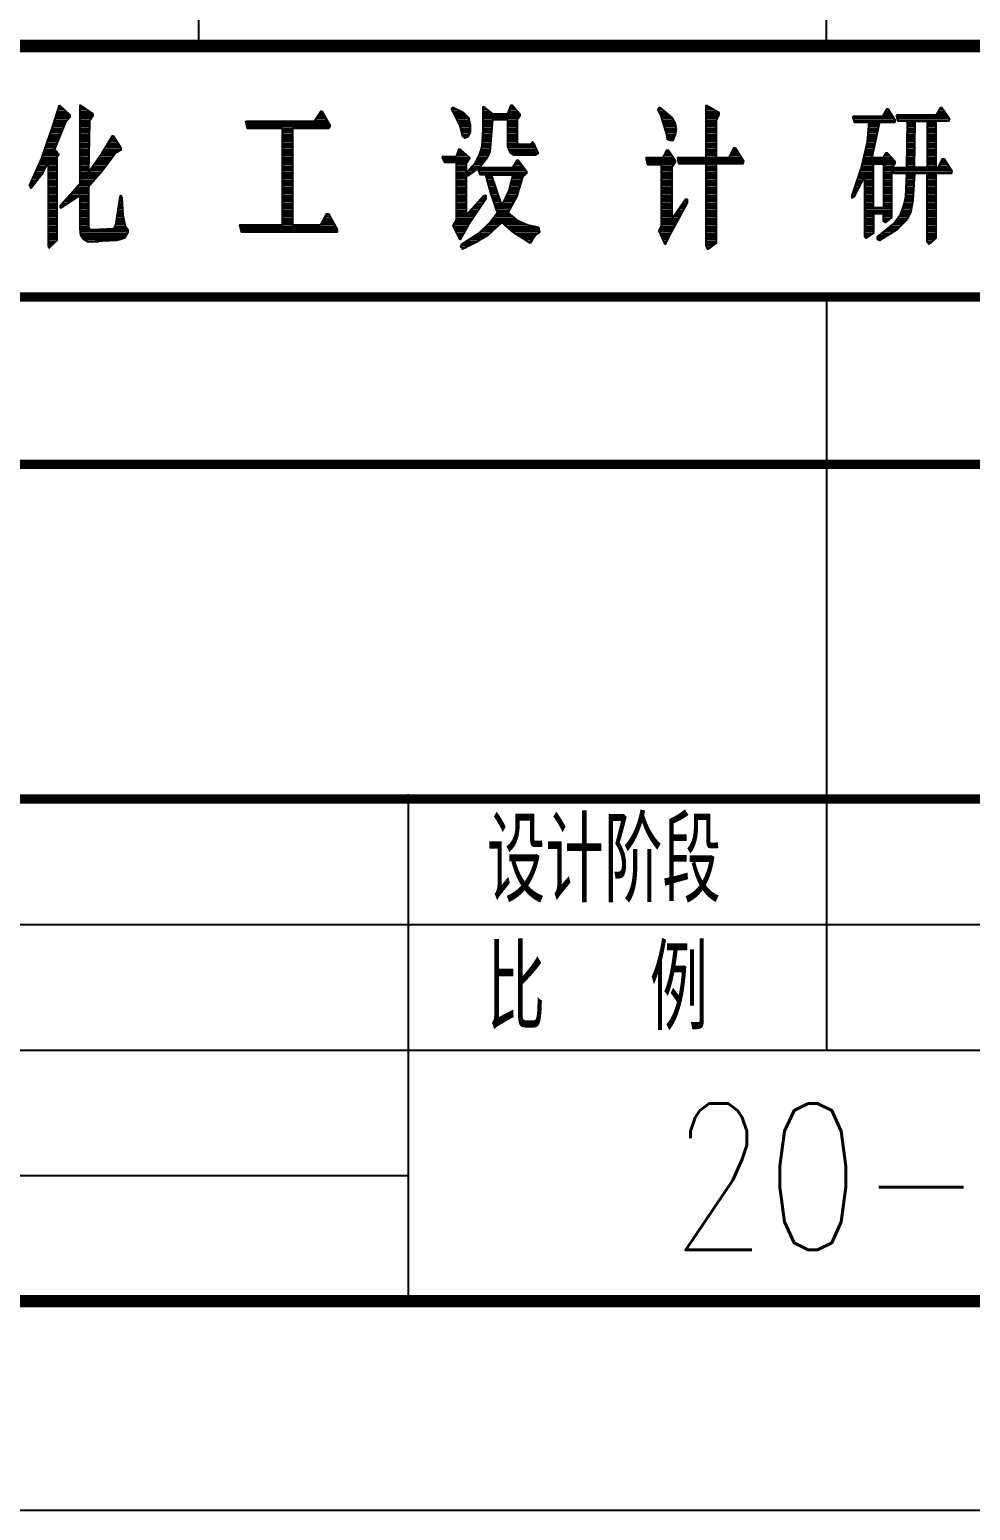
# Model space of a CAD drawing. Extents: x 2423 to 4272, y 1058 to 1658.
# Drawn here: x 3175.9 to 3220.9, y 1057.6 to 1128.3 of the extents above; entities that cross this region are included whole.
import ezdxf

# ---------------------------------------------------------------- set-up
doc = ezdxf.new("R2010")
doc.units = 0
doc.header["$LTSCALE"] = 9
doc.header["$MEASUREMENT"] = 0
doc.layers.get('0').update_dxf_attribs({"linetype": 'CONTINUOUS'})
doc.layers.add('1', color=2, linetype='CONTINUOUS')
doc.layers.add('2', color=1, linetype='CONTINUOUS')
doc.styles.add('HZ', font='txt', dxfattribs={"width": 0.75, "bigfont": 'hztxt'})

# ---------------------------------------------------------------- blocks, each defined once
blk = doc.blocks.new('*X2')
at = {"color": 0}
for p, q in [((40021.3, -990), (40063.6, -990)), ((40024.4, -980), (40053.1, -980)), ((40027.5, -970), (40042.6, -970)), ((40030.6, -960), (40032.1, -960)), ((40129, -960), (40130.6, -960)), ((40129, -970), (40145.6, -970)), ((40129, -980), (40160.6, -980)), ((40129, -990), (40175.6, -990)), ((41279.1, -990), (41285.7, -990)), ((41907.2, -980), (41933.2, -980)), ((41912.8, -990), (41954.2, -990)), ((42056.3, -970), (42063.1, -970)), ((42056.3, -980), (42075.9, -980)), ((42056.3, -990), (42088.7, -990)), ((42178.6, -990), (42223.1, -990)), ((42182.6, -980), (42214.1, -980)), ((42186.6, -970), (42205.1, -970)), ((42190.6, -960), (42196.1, -960)), ((42894.1, -980), (42913.1, -980)), ((42897.5, -990), (42925.4, -990)), ((43122, -960), (43124, -960)), ((43122, -970), (43141.5, -970)), ((43122, -980), (43159, -980)), ((43122, -990), (43176.5, -990)), ((43979.8, -990), (44000.3, -990)), ((43985.6, -980), (43994, -980)), ((44233.6, -990), (44262.7, -990)), ((44239.4, -980), (44255.7, -980)), ((39999.5, -1060), (40051.5, -1060)), ((40002.6, -1050), (40055.6, -1050)), ((40005.7, -1040), (40060, -1040)), ((40008.8, -1030), (40068.8, -1030)), ((40011.9, -1020), (40077.5, -1020)), ((40015, -1010), (40080, -1010)), ((40018.2, -1000), (40074.1, -1000)), ((40129, -1000), (40190.2, -1000)), ((40129, -1010), (40190.2, -1010)), ((40129, -1020), (40184.2, -1020)), ((40129, -1030), (40177.2, -1030)), ((40129, -1040), (40173.8, -1040)), ((40129, -1050), (40173.6, -1050)), ((40129, -1060), (40173.4, -1060)), ((40922.4, -1040), (41314.8, -1040)), ((40924.7, -1050), (41320.7, -1050)), ((40927, -1060), (41324, -1060)), ((41251.1, -1030), (41309, -1030)), ((41258.1, -1020), (41303.2, -1020)), ((41265.1, -1010), (41297.3, -1010)), ((41272.1, -1000), (41291.5, -1000)), ((41918.4, -1000), (41968.8, -1000)), ((41923.6, -1010), (41979.3, -1010)), ((41928.3, -1020), (41987.5, -1020)), ((41932.9, -1030), (41989.9, -1030)), ((41937.6, -1040), (41992.2, -1040)), ((41942.3, -1050), (41994.5, -1050)), ((41946.6, -1060), (41995, -1060)), ((42056.3, -1000), (42231.9, -1000)), ((42056.3, -1010), (42231.9, -1010)), ((42056.3, -1020), (42225.8, -1020)), ((42056.3, -1030), (42101.1, -1030)), ((42056.3, -1040), (42100.3, -1040)), ((42056.3, -1050), (42099.5, -1050)), ((42056.3, -1060), (42098.7, -1060)), ((42174.7, -1030), (42219.6, -1030)), ((42174.7, -1040), (42219.6, -1040)), ((42174.7, -1050), (42219.6, -1050)), ((42174.7, -1060), (42219.6, -1060)), ((42902.7, -1000), (42937.6, -1000)), ((42907, -1010), (42949.9, -1010)), ((42910, -1020), (42960.3, -1020)), ((42913.1, -1030), (42965.9, -1030)), ((42916.2, -1040), (42971.5, -1040)), ((42919.2, -1050), (42975.5, -1050)), ((42922.3, -1060), (42976.9, -1060)), ((43122, -1000), (43183.3, -1000)), ((43122, -1010), (43180.9, -1010)), ((43122, -1020), (43175.7, -1020)), ((43122, -1030), (43171, -1030)), ((43122, -1040), (43171, -1040)), ((43122, -1050), (43171, -1050)), ((43122, -1060), (43171, -1060)), ((43826.8, -1020), (44018.9, -1020)), ((43829.6, -1030), (44024.5, -1030)), ((43832.4, -1040), (44024.5, -1040)), ((43900.3, -1060), (43946.7, -1060)), ((43901.1, -1050), (43948.9, -1050)), ((43968.1, -1010), (44012.7, -1010)), ((43973.9, -1000), (44006.5, -1000)), ((44033.9, -1010), (44276.7, -1010)), ((44036.7, -1020), (44283.7, -1020)), ((44039.5, -1030), (44283.4, -1030)), ((44085.2, -1060), (44122, -1060)), ((44085.4, -1050), (44122.2, -1050)), ((44085.6, -1040), (44122.4, -1040)), ((44179.6, -1040), (44220.5, -1040)), ((44179.6, -1050), (44220.5, -1050)), ((44179.6, -1060), (44220.5, -1060)), ((44227.8, -1000), (44269.7, -1000)), ((39975.1, -1130), (40022.5, -1130)), ((39978.6, -1120), (40026.7, -1120)), ((39982.1, -1110), (40030.8, -1110)), ((39985.6, -1100), (40034.9, -1100)), ((39989.1, -1090), (40039.1, -1090)), ((39992.6, -1080), (40043.2, -1080)), ((39996.1, -1070), (40047.4, -1070)), ((40129, -1070), (40173.3, -1070)), ((40129, -1080), (40173.1, -1080)), ((40129, -1090), (40172.9, -1090)), ((40129, -1100), (40172.8, -1100)), ((40129, -1110), (40172.6, -1110)), ((40129, -1120), (40172.4, -1120)), ((40129, -1130), (40172.3, -1130)), ((40268.9, -1130), (40304.1, -1130)), ((40274.9, -1120), (40297.8, -1120)), ((40280.9, -1110), (40291.5, -1110)), ((41096.7, -1070), (41145.7, -1070)), ((41096.7, -1080), (41145.7, -1080)), ((41096.7, -1090), (41145.7, -1090)), ((41096.7, -1100), (41145.7, -1100)), ((41096.7, -1110), (41145.7, -1110)), ((41096.7, -1120), (41145.7, -1120)), ((41096.7, -1130), (41145.7, -1130)), ((41949.2, -1070), (41995, -1070)), ((41951.8, -1080), (41995, -1080)), ((41954.4, -1090), (41993.6, -1090)), ((41957.1, -1100), (41988.3, -1100)), ((41963.8, -1110), (41983.1, -1110)), ((42053.6, -1130), (42093, -1130)), ((42054.1, -1120), (42093.8, -1120)), ((42054.6, -1110), (42094.7, -1110)), ((42055.1, -1100), (42095.5, -1100)), ((42055.6, -1090), (42096.3, -1090)), ((42056.1, -1080), (42097.1, -1080)), ((42056.3, -1070), (42097.9, -1070)), ((42174.7, -1070), (42219.6, -1070)), ((42174.7, -1080), (42219.6, -1080)), ((42174.7, -1090), (42219.6, -1090)), ((42174.7, -1100), (42219.6, -1100)), ((42174.7, -1110), (42219.6, -1110)), ((42174.7, -1120), (42219.6, -1120)), ((42174.7, -1130), (42219.6, -1130)), ((42925.4, -1070), (42978.3, -1070)), ((42928.4, -1080), (42978.3, -1080)), ((42931.5, -1090), (42976.6, -1090)), ((42934.4, -1100), (42974.6, -1100)), ((42936.2, -1110), (42970.4, -1110)), ((42937.9, -1120), (42966.2, -1120)), ((43122, -1070), (43171, -1070)), ((43122, -1080), (43171, -1080)), ((43122, -1090), (43171, -1090)), ((43122, -1100), (43171, -1100)), ((43122, -1110), (43171, -1110)), ((43122, -1120), (43171, -1120)), ((43122, -1130), (43171, -1130)), ((43894.1, -1130), (43931.5, -1130)), ((43895, -1120), (43933.7, -1120)), ((43895.9, -1110), (43935.9, -1110)), ((43896.8, -1100), (43938, -1100)), ((43897.6, -1090), (43940.2, -1090)), ((43898.5, -1080), (43942.4, -1080)), ((43899.4, -1070), (43944.6, -1070)), ((44083.9, -1130), (44120.7, -1130)), ((44084.1, -1120), (44120.9, -1120)), ((44084.3, -1110), (44121.1, -1110)), ((44084.5, -1100), (44121.3, -1100)), ((44084.7, -1090), (44121.4, -1090)), ((44084.9, -1080), (44121.6, -1080)), ((44085.1, -1070), (44121.8, -1070)), ((44179.6, -1070), (44220.5, -1070)), ((44179.6, -1080), (44220.5, -1080)), ((44179.6, -1090), (44220.5, -1090)), ((44179.6, -1100), (44220.5, -1100)), ((44179.6, -1110), (44220.5, -1110)), ((44179.6, -1120), (44220.5, -1120)), ((44179.6, -1130), (44220.5, -1130)), ((39950.6, -1200), (40025.5, -1200)), ((39954.1, -1190), (40024.9, -1190)), ((39957.6, -1180), (40016.2, -1180)), ((39961.1, -1170), (40007.4, -1170)), ((39964.6, -1160), (40010.1, -1160)), ((39968.1, -1150), (40014.3, -1150)), ((39971.6, -1140), (40018.4, -1140)), ((40129, -1140), (40172.1, -1140)), ((40129, -1150), (40171.9, -1150)), ((40129, -1160), (40171.8, -1160)), ((40129, -1170), (40171.6, -1170)), ((40129, -1180), (40171.4, -1180)), ((40129, -1190), (40171.3, -1190)), ((40129, -1200), (40171.1, -1200)), ((40225.6, -1200), (40290.3, -1200)), ((40232.6, -1190), (40297.7, -1190)), ((40238.9, -1180), (40313.8, -1180)), ((40244.9, -1170), (40325, -1170)), ((40250.9, -1160), (40323, -1160)), ((40256.9, -1150), (40316.7, -1150)), ((40262.9, -1140), (40310.4, -1140)), ((41096.7, -1140), (41145.7, -1140)), ((41096.7, -1150), (41145.7, -1150)), ((41096.7, -1160), (41145.7, -1160)), ((41096.7, -1170), (41145.7, -1170)), ((41096.7, -1180), (41145.7, -1180)), ((41096.7, -1190), (41145.7, -1190)), ((41096.7, -1200), (41145.7, -1200)), ((41931.1, -1200), (41980.3, -1200)), ((41934.6, -1190), (41969.3, -1190)), ((41938.1, -1180), (41958.3, -1180)), ((41941.6, -1170), (41947.3, -1170)), ((42036.1, -1200), (42079.9, -1200)), ((42040.7, -1190), (42084.5, -1190)), ((42044.2, -1180), (42089, -1180)), ((42047.7, -1170), (42089.8, -1170)), ((42051.2, -1160), (42090.6, -1160)), ((42052.6, -1150), (42091.4, -1150)), ((42053.1, -1140), (42092.2, -1140)), ((42174.7, -1140), (42220, -1140)), ((42174.7, -1150), (42301.7, -1150)), ((42175.9, -1160), (42306.1, -1160)), ((42180.1, -1170), (42310.5, -1170)), ((42184.3, -1180), (42314.8, -1180)), ((42192, -1190), (42317.6, -1190)), ((42288.8, -1140), (42297.3, -1140)), ((42922.4, -1200), (42960.1, -1200)), ((42927.1, -1190), (42953.1, -1190)), ((42931.7, -1180), (42946.1, -1180)), ((43122, -1140), (43171, -1140)), ((43122, -1150), (43171, -1150)), ((43122, -1160), (43171, -1160)), ((43122, -1170), (43171, -1170)), ((43122, -1180), (43171, -1180)), ((43122, -1190), (43171, -1190)), ((43122, -1200), (43171, -1200)), ((43237.4, -1200), (43284.4, -1200)), ((43242.6, -1190), (43278, -1190)), ((43247.9, -1180), (43271.7, -1180)), ((43253.1, -1170), (43265.3, -1170)), ((43878.4, -1200), (43916.3, -1200)), ((43880.7, -1190), (43918.5, -1190)), ((43883, -1180), (43920.7, -1180)), ((43885.4, -1170), (43922.8, -1170)), ((43887.7, -1160), (43925, -1160)), ((43890, -1150), (43927.2, -1150)), ((43892.4, -1140), (43929.3, -1140)), ((43976.5, -1200), (44000, -1200)), ((43981.7, -1190), (43991, -1190)), ((44082.7, -1200), (44119.4, -1200)), ((44082.8, -1190), (44119.6, -1190)), ((44083, -1180), (44119.8, -1180)), ((44083.2, -1170), (44120, -1170)), ((44083.4, -1160), (44120.1, -1160)), ((44083.6, -1150), (44120.3, -1150)), ((44083.8, -1140), (44120.5, -1140)), ((44179.6, -1140), (44220.5, -1140)), ((44179.6, -1150), (44220.5, -1150)), ((44179.6, -1160), (44220.5, -1160)), ((44179.6, -1170), (44220.5, -1170)), ((44179.6, -1180), (44220.5, -1180)), ((44179.6, -1190), (44220.5, -1190)), ((44179.6, -1200), (44220.5, -1200)), ((39920.9, -1270), (39956.1, -1270)), ((39925.4, -1260), (39961.2, -1260)), ((39929.9, -1250), (39966.3, -1250)), ((39934.3, -1240), (39971.4, -1240)), ((39938.8, -1230), (39976.5, -1230)), ((39943.2, -1220), (40018.7, -1220)), ((39947.1, -1210), (40018.7, -1210)), ((39977.9, -1230), (40018.7, -1230)), ((39977.9, -1240), (40018.7, -1240)), ((39977.9, -1250), (40018.7, -1250)), ((39977.9, -1260), (40018.7, -1260)), ((39977.9, -1270), (40018.7, -1270)), ((40129, -1210), (40170.9, -1210)), ((40129, -1220), (40170.8, -1220)), ((40129, -1230), (40170.6, -1230)), ((40129, -1240), (40170.4, -1240)), ((40129, -1250), (40170.3, -1250)), ((40129, -1260), (40170.1, -1260)), ((40129, -1270), (40169.9, -1270)), ((40176.6, -1270), (40238, -1270)), ((40183.6, -1260), (40245.5, -1260)), ((40190.6, -1250), (40252.9, -1250)), ((40197.6, -1240), (40260.4, -1240)), ((40204.6, -1230), (40267.9, -1230)), ((40211.6, -1220), (40275.3, -1220)), ((40218.6, -1210), (40282.8, -1210)), ((41096.7, -1210), (41145.7, -1210)), ((41096.7, -1220), (41145.7, -1220)), ((41096.7, -1230), (41145.7, -1230)), ((41096.7, -1240), (41145.7, -1240)), ((41096.7, -1250), (41145.7, -1250)), ((41096.7, -1260), (41145.7, -1260)), ((41096.7, -1270), (41145.7, -1270)), ((41862.9, -1210), (41991, -1210)), ((41867.1, -1220), (41987.8, -1220)), ((41871.3, -1230), (41980.8, -1230)), ((41929.7, -1240), (41974.6, -1240)), ((41929.7, -1250), (41974.6, -1250)), ((41929.7, -1260), (41974.6, -1260)), ((41929.7, -1270), (41974.6, -1270)), ((41987.2, -1270), (42020.9, -1270)), ((41996, -1260), (42253.7, -1260)), ((42004.7, -1250), (42045.1, -1250)), ((42013.5, -1240), (42053.1, -1240)), ((42021.1, -1230), (42061.1, -1230)), ((42026.1, -1220), (42069.1, -1220)), ((42031.1, -1210), (42075.2, -1210)), ((42035.1, -1270), (42261.5, -1270)), ((42202.9, -1250), (42246, -1250)), ((42208.8, -1240), (42238.2, -1240)), ((42214.6, -1230), (42230.4, -1230)), ((42836.3, -1210), (42967.1, -1210)), ((42838.6, -1220), (42974.1, -1220)), ((42840.9, -1230), (42975, -1230)), ((42843.3, -1240), (42970.2, -1240)), ((42909.7, -1250), (42963.2, -1250)), ((42909.7, -1260), (42958.7, -1260)), ((42909.7, -1270), (42958.7, -1270)), ((42987.3, -1210), (43290.8, -1210)), ((42988.7, -1220), (43297.1, -1220)), ((42990.1, -1230), (43300.7, -1230)), ((43122, -1240), (43171, -1240)), ((43122, -1250), (43171, -1250)), ((43122, -1260), (43171, -1260)), ((43122, -1270), (43171, -1270)), ((43860.6, -1270), (43922.4, -1270)), ((43864, -1260), (43922.4, -1260)), ((43866.7, -1250), (43922.4, -1250)), ((43869, -1240), (43922.4, -1240)), ((43871.4, -1230), (44024.5, -1230)), ((43873.7, -1220), (44018, -1220)), ((43876, -1210), (44009, -1210)), ((43971.4, -1240), (44023.7, -1240)), ((43971.4, -1250), (44016.7, -1250)), ((43971.4, -1260), (44009.7, -1260)), ((43971.4, -1270), (44008.1, -1270)), ((44016.8, -1260), (44289.3, -1260)), ((44018.2, -1270), (44295.6, -1270)), ((44081.7, -1250), (44118.5, -1250)), ((44081.9, -1240), (44118.7, -1240)), ((44082.1, -1230), (44118.9, -1230)), ((44082.3, -1220), (44119, -1220)), ((44082.5, -1210), (44119.2, -1210)), ((44179.6, -1210), (44220.5, -1210)), ((44179.6, -1220), (44220.5, -1220)), ((44179.6, -1230), (44220.5, -1230)), ((44179.6, -1240), (44220.5, -1240)), ((44179.6, -1250), (44220.5, -1250)), ((44235.9, -1250), (44283, -1250)), ((44240.9, -1240), (44276.7, -1240)), ((44245.9, -1230), (44270.4, -1230)), ((44250.9, -1220), (44264.1, -1220)), ((39889.8, -1340), (39908.1, -1340)), ((39894.2, -1330), (39915.7, -1330)), ((39898.7, -1320), (39923.3, -1320)), ((39903.1, -1310), (39931, -1310)), ((39907.6, -1300), (39938.6, -1300)), ((39912, -1290), (39945.9, -1290)), ((39916.5, -1280), (39951, -1280)), ((39977.9, -1280), (40018.7, -1280)), ((39977.9, -1290), (40018.7, -1290)), ((39977.9, -1300), (40018.7, -1300)), ((39977.9, -1310), (40018.7, -1310)), ((39977.9, -1320), (40018.7, -1320)), ((39977.9, -1330), (40018.7, -1330)), ((39977.9, -1340), (40018.7, -1340)), ((40122.3, -1340), (40178.2, -1340)), ((40129, -1280), (40229.8, -1280)), ((40129, -1290), (40221.2, -1290)), ((40129, -1300), (40212.6, -1300)), ((40129, -1310), (40204, -1310)), ((40129, -1320), (40195.4, -1320)), ((40129, -1330), (40186.8, -1330)), ((41096.7, -1280), (41145.7, -1280)), ((41096.7, -1290), (41145.7, -1290)), ((41096.7, -1300), (41145.7, -1300)), ((41096.7, -1310), (41145.7, -1310)), ((41096.7, -1320), (41145.7, -1320)), ((41096.7, -1330), (41145.7, -1330)), ((41096.7, -1340), (41145.7, -1340)), ((41929.7, -1280), (41974.6, -1280)), ((41929.7, -1290), (41974.6, -1290)), ((41929.7, -1300), (41974.6, -1300)), ((41929.7, -1310), (41974.6, -1310)), ((41929.7, -1320), (41974.6, -1320)), ((41929.7, -1330), (41974.6, -1330)), ((41929.7, -1340), (41974.6, -1340)), ((41978.7, -1280), (42006.9, -1280)), ((41978.7, -1290), (41992.9, -1290)), ((42039.3, -1280), (42264.5, -1280)), ((42043.5, -1290), (42259.3, -1290)), ((42071, -1300), (42100, -1300)), ((42073.8, -1310), (42103.4, -1310)), ((42076.6, -1320), (42106.7, -1320)), ((42079.4, -1330), (42110.1, -1330)), ((42082.2, -1340), (42113.5, -1340)), ((42186.1, -1340), (42232.8, -1340)), ((42188.8, -1330), (42235.9, -1330)), ((42191.5, -1320), (42238.9, -1320)), ((42194.2, -1310), (42242, -1310)), ((42196.9, -1300), (42247.7, -1300)), ((42909.7, -1280), (42958.7, -1280)), ((42909.7, -1290), (42958.7, -1290)), ((42909.7, -1300), (42958.7, -1300)), ((42909.7, -1310), (42958.7, -1310)), ((42909.7, -1320), (42958.7, -1320)), ((42909.7, -1330), (42958.7, -1330)), ((42909.7, -1340), (42958.7, -1340)), ((43122, -1280), (43171, -1280)), ((43122, -1290), (43171, -1290)), ((43122, -1300), (43171, -1300)), ((43122, -1310), (43171, -1310)), ((43122, -1320), (43171, -1320)), ((43122, -1330), (43171, -1330)), ((43122, -1340), (43171, -1340)), ((43837.2, -1340), (43858.6, -1340)), ((43840.6, -1330), (43864, -1330)), ((43843.9, -1320), (43869.3, -1320)), ((43847.3, -1310), (43874.7, -1310)), ((43850.6, -1300), (43880, -1300)), ((43853.9, -1290), (43922.4, -1290)), ((43857.3, -1280), (43922.4, -1280)), ((43881.5, -1300), (43922.4, -1300)), ((43881.5, -1310), (43922.4, -1310)), ((43881.5, -1320), (43922.4, -1320)), ((43881.5, -1330), (43922.4, -1330)), ((43881.5, -1340), (43922.4, -1340)), ((43971.4, -1280), (44008.1, -1280)), ((43971.4, -1290), (44008.1, -1290)), ((43971.4, -1300), (44008.1, -1300)), ((43971.4, -1310), (44008.1, -1310)), ((43971.4, -1320), (44008.1, -1320)), ((43971.4, -1330), (44008.1, -1330)), ((43971.4, -1340), (44008.1, -1340)), ((44019.6, -1280), (44295.9, -1280)), ((44079.6, -1340), (44114.9, -1340)), ((44080, -1330), (44115.5, -1330)), ((44080.4, -1320), (44116.2, -1320)), ((44080.7, -1310), (44116.8, -1310)), ((44081.1, -1300), (44117.5, -1300)), ((44081.5, -1290), (44118.1, -1290)), ((44179.6, -1290), (44220.5, -1290)), ((44179.6, -1300), (44220.5, -1300)), ((44179.6, -1310), (44220.5, -1310)), ((44179.6, -1320), (44220.5, -1320)), ((44179.6, -1330), (44220.5, -1330)), ((44179.6, -1340), (44220.5, -1340)), ((39892.3, -1350), (39900.4, -1350)), ((39977.9, -1350), (40018.7, -1350)), ((39977.9, -1360), (40018.7, -1360)), ((39977.9, -1370), (40018.7, -1370)), ((39977.9, -1380), (40018.7, -1380)), ((39977.9, -1390), (40018.7, -1390)), ((39977.9, -1400), (40018.7, -1400)), ((39977.9, -1410), (40018.7, -1410)), ((40060.4, -1410), (40099, -1410)), ((40069.8, -1400), (40114.4, -1400)), ((40079.1, -1390), (40169.8, -1390)), ((40088.1, -1380), (40169.8, -1380)), ((40096.6, -1370), (40169.8, -1370)), ((40105.2, -1360), (40169.8, -1360)), ((40113.7, -1350), (40169.8, -1350)), ((40129, -1400), (40169.8, -1400)), ((40129, -1410), (40169.8, -1410)), ((40318.8, -1410), (40329.4, -1410)), ((40320.3, -1400), (40328.3, -1400)), ((41096.7, -1350), (41145.7, -1350)), ((41096.7, -1360), (41145.7, -1360)), ((41096.7, -1370), (41145.7, -1370)), ((41096.7, -1380), (41145.7, -1380)), ((41096.7, -1390), (41145.7, -1390)), ((41096.7, -1400), (41145.7, -1400)), ((41096.7, -1410), (41145.7, -1410)), ((41929.7, -1350), (41974.6, -1350)), ((41929.7, -1360), (41974.6, -1360)), ((41929.7, -1370), (41974.6, -1370)), ((41929.7, -1380), (41974.6, -1380)), ((41929.7, -1390), (41974.6, -1390)), ((41929.7, -1400), (41974.6, -1400)), ((41929.7, -1410), (41974.6, -1410)), ((42042.5, -1410), (42067.2, -1410)), ((42051.7, -1400), (42068.5, -1400)), ((42085, -1350), (42116.8, -1350)), ((42087.8, -1360), (42120.2, -1360)), ((42090.6, -1370), (42123.5, -1370)), ((42093.4, -1380), (42126.9, -1380)), ((42096.9, -1390), (42130.3, -1390)), ((42100.4, -1400), (42133.6, -1400)), ((42103.9, -1410), (42137, -1410)), ((42158.8, -1410), (42208.2, -1410)), ((42163.5, -1400), (42213.6, -1400)), ((42168.2, -1390), (42217.5, -1390)), ((42172.8, -1380), (42220.6, -1380)), ((42177.5, -1370), (42223.6, -1370)), ((42180.7, -1360), (42226.7, -1360)), ((42183.4, -1350), (42229.7, -1350)), ((42909.7, -1350), (42958.7, -1350)), ((42909.7, -1360), (42958.7, -1360)), ((42909.7, -1370), (42958.7, -1370)), ((42909.7, -1380), (42958.7, -1380)), ((42909.7, -1390), (42958.7, -1390)), ((42909.7, -1400), (42958.7, -1400)), ((42909.7, -1410), (42958.7, -1410)), ((43022.7, -1410), (43032.2, -1410)), ((43122, -1350), (43171, -1350)), ((43122, -1360), (43171, -1360)), ((43122, -1370), (43171, -1370)), ((43122, -1380), (43171, -1380)), ((43122, -1390), (43171, -1390)), ((43122, -1400), (43171, -1400)), ((43122, -1410), (43171, -1410)), ((43820.3, -1400), (43823.4, -1400)), ((43820.5, -1390), (43831.9, -1390)), ((43823.8, -1380), (43837.2, -1380)), ((43827.2, -1370), (43842.6, -1370)), ((43830.5, -1360), (43847.9, -1360)), ((43833.9, -1350), (43853.3, -1350)), ((43881.5, -1350), (43922.4, -1350)), ((43881.5, -1360), (43922.4, -1360)), ((43881.5, -1370), (43922.4, -1370)), ((43881.5, -1380), (43922.4, -1380)), ((43881.5, -1390), (43922.4, -1390)), ((43881.5, -1400), (43922.4, -1400)), ((43881.5, -1410), (43922.4, -1410)), ((43971.4, -1350), (44008.1, -1350)), ((43971.4, -1360), (44008.1, -1360)), ((43971.4, -1370), (44008.1, -1370)), ((43971.4, -1380), (44008.1, -1380)), ((43971.4, -1390), (44008.1, -1390)), ((43971.4, -1400), (44008.1, -1400)), ((43971.4, -1410), (44008.1, -1410)), ((44074.4, -1410), (44110.5, -1410)), ((44076.7, -1400), (44111.1, -1400)), ((44077.8, -1390), (44111.7, -1390)), ((44078.1, -1380), (44112.4, -1380)), ((44078.5, -1370), (44113, -1370)), ((44078.9, -1360), (44113.6, -1360)), ((44079.2, -1350), (44114.3, -1350)), ((44179.6, -1350), (44220.5, -1350)), ((44179.6, -1360), (44220.5, -1360)), ((44179.6, -1370), (44220.5, -1370)), ((44179.6, -1380), (44220.5, -1380)), ((44179.6, -1390), (44220.5, -1390)), ((44179.6, -1400), (44220.5, -1400)), ((44179.6, -1410), (44220.5, -1410)), ((39977.9, -1420), (40018.7, -1420)), ((39977.9, -1430), (40018.7, -1430)), ((39977.9, -1440), (40018.7, -1440)), ((39977.9, -1450), (40018.7, -1450)), ((39977.9, -1460), (40018.7, -1460)), ((39977.9, -1470), (40018.7, -1470)), ((39977.9, -1480), (40018.7, -1480)), ((40035, -1440), (40052.8, -1440)), ((40041.8, -1430), (40068.2, -1430)), ((40051.1, -1420), (40083.6, -1420)), ((40129, -1420), (40169.8, -1420)), ((40129, -1430), (40169.8, -1430)), ((40129, -1440), (40169.8, -1440)), ((40129, -1450), (40169.8, -1450)), ((40129, -1460), (40169.8, -1460)), ((40129, -1470), (40169.8, -1470)), ((40129, -1480), (40169.8, -1480)), ((40308.1, -1480), (40332.9, -1480)), ((40309.7, -1470), (40332.4, -1470)), ((40311.2, -1460), (40331.9, -1460)), ((40312.7, -1450), (40331.4, -1450)), ((40314.2, -1440), (40330.9, -1440)), ((40315.8, -1430), (40330.4, -1430)), ((40317.3, -1420), (40329.9, -1420)), ((41096.7, -1420), (41145.7, -1420)), ((41096.7, -1430), (41145.7, -1430)), ((41096.7, -1440), (41145.7, -1440)), ((41096.7, -1450), (41145.7, -1450)), ((41096.7, -1460), (41145.7, -1460)), ((41096.7, -1470), (41145.7, -1470)), ((41096.7, -1480), (41145.7, -1480)), ((41308, -1480), (41318.3, -1480)), ((41929.7, -1420), (41974.6, -1420)), ((41929.7, -1430), (41974.6, -1430)), ((41929.7, -1440), (41974.6, -1440)), ((41929.7, -1450), (41974.6, -1450)), ((41929.7, -1460), (41974.6, -1460)), ((41929.7, -1470), (41974.6, -1470)), ((41929.7, -1480), (41974.6, -1480)), ((41978.2, -1480), (42020.5, -1480)), ((41987.4, -1470), (42027.1, -1470)), ((41996.6, -1460), (42033.8, -1460)), ((42005.7, -1450), (42040.5, -1450)), ((42014.9, -1440), (42047.2, -1440)), ((42024.1, -1430), (42053.9, -1430)), ((42033.3, -1420), (42060.5, -1420)), ((42107.4, -1420), (42140.3, -1420)), ((42110.9, -1430), (42143.7, -1430)), ((42114.4, -1440), (42192, -1440)), ((42117.9, -1450), (42186.7, -1450)), ((42119.6, -1480), (42183.8, -1480)), ((42121.4, -1460), (42181.3, -1460)), ((42124.9, -1470), (42175.9, -1470)), ((42149.5, -1430), (42197.4, -1430)), ((42154.2, -1420), (42202.8, -1420)), ((42909.7, -1420), (42958.7, -1420)), ((42909.7, -1430), (42958.7, -1430)), ((42909.7, -1440), (42958.7, -1440)), ((42909.7, -1450), (42958.7, -1450)), ((42909.7, -1460), (42958.7, -1460)), ((42909.7, -1470), (42958.7, -1470)), ((42909.7, -1480), (42958.7, -1480)), ((42973.7, -1480), (43002, -1480)), ((42980.7, -1470), (43007.6, -1470)), ((42987.7, -1460), (43013.1, -1460)), ((42994.7, -1450), (43018.7, -1450)), ((43001.7, -1440), (43024.2, -1440)), ((43008.7, -1430), (43029.7, -1430)), ((43015.7, -1420), (43032.2, -1420)), ((43122, -1420), (43171, -1420)), ((43122, -1430), (43171, -1430)), ((43122, -1440), (43171, -1440)), ((43122, -1450), (43171, -1450)), ((43122, -1460), (43171, -1460)), ((43122, -1470), (43171, -1470)), ((43122, -1480), (43171, -1480)), ((43881.5, -1420), (43922.4, -1420)), ((43881.5, -1430), (43922.4, -1430)), ((43881.5, -1440), (43922.4, -1440)), ((43881.5, -1450), (44008.1, -1450)), ((43881.5, -1460), (44008.1, -1460)), ((43881.5, -1470), (44008.1, -1470)), ((43881.5, -1480), (43922.4, -1480)), ((43971.4, -1420), (44008.1, -1420)), ((43971.4, -1430), (44008.1, -1430)), ((43971.4, -1440), (44008.1, -1440)), ((43971.4, -1480), (44008.1, -1480)), ((44051.7, -1480), (44095.2, -1480)), ((44055.9, -1470), (44100.2, -1470)), ((44059.4, -1460), (44103, -1460)), ((44062.9, -1450), (44104.6, -1450)), ((44066.4, -1440), (44106.1, -1440)), ((44069.7, -1430), (44107.7, -1430)), ((44072, -1420), (44109.3, -1420)), ((44179.6, -1420), (44220.5, -1420)), ((44179.6, -1430), (44220.5, -1430)), ((44179.6, -1440), (44220.5, -1440)), ((44179.6, -1450), (44220.5, -1450)), ((44179.6, -1460), (44220.5, -1460)), ((44179.6, -1470), (44220.5, -1470)), ((44179.6, -1480), (44220.5, -1480)), ((39977.9, -1490), (40018.7, -1490)), ((39977.9, -1500), (40018.7, -1500)), ((39977.9, -1510), (40018.7, -1510)), ((39977.9, -1520), (40018.7, -1520)), ((39977.9, -1530), (40018.7, -1530)), ((39977.9, -1540), (40018.7, -1540)), ((39977.9, -1550), (40018.7, -1550)), ((40129, -1490), (40169.8, -1490)), ((40129, -1500), (40169.8, -1500)), ((40129, -1510), (40169.8, -1510)), ((40129, -1520), (40169.8, -1520)), ((40129, -1530), (40169.8, -1530)), ((40129, -1540), (40169.8, -1540)), ((40129.2, -1550), (40172.5, -1550)), ((40255.3, -1550), (40354.9, -1550)), ((40296, -1540), (40347.9, -1540)), ((40300.5, -1530), (40343.9, -1530)), ((40302.1, -1520), (40341.5, -1520)), ((40303.6, -1510), (40339.2, -1510)), ((40305.1, -1500), (40336.9, -1500)), ((40306.6, -1490), (40334.5, -1490)), ((40894.7, -1540), (41350.6, -1540)), ((40897.1, -1550), (41355.9, -1550)), ((41096.7, -1490), (41145.7, -1490)), ((41096.7, -1500), (41145.7, -1500)), ((41096.7, -1510), (41145.7, -1510)), ((41096.7, -1520), (41145.7, -1520)), ((41096.7, -1530), (41145.7, -1530)), ((41280.7, -1530), (41345.2, -1530)), ((41286.2, -1520), (41339.8, -1520)), ((41291.6, -1510), (41334.4, -1510)), ((41297.1, -1500), (41329, -1500)), ((41302.5, -1490), (41323.6, -1490)), ((41915.2, -1540), (41980.7, -1540)), ((41916.9, -1530), (41987, -1530)), ((41920.3, -1550), (41975, -1550)), ((41922.5, -1520), (41993.7, -1520)), ((41928.1, -1510), (42000.4, -1510)), ((41929.7, -1490), (42013.8, -1490)), ((41929.7, -1500), (42007.1, -1500)), ((42057.5, -1550), (42112.5, -1550)), ((42067.6, -1540), (42123.3, -1540)), ((42077.7, -1530), (42134.1, -1530)), ((42087.8, -1520), (42144.9, -1520)), ((42095.9, -1510), (42221.9, -1510)), ((42103.8, -1500), (42207.1, -1500)), ((42111.7, -1490), (42195.5, -1490)), ((42147.4, -1520), (42244.6, -1520)), ((42158.4, -1530), (42267.4, -1530)), ((42169.4, -1540), (42311.6, -1540)), ((42180.4, -1550), (42323.1, -1550)), ((42902.6, -1550), (42963.2, -1550)), ((42907.8, -1540), (42968.8, -1540)), ((42909.7, -1490), (42958.7, -1490)), ((42909.7, -1500), (42958.7, -1500)), ((42909.7, -1510), (42985.4, -1510)), ((42909.7, -1520), (42979.9, -1520)), ((42909.7, -1530), (42974.3, -1530)), ((42959.7, -1500), (42990.9, -1500)), ((42966.7, -1490), (42996.5, -1490)), ((43122, -1490), (43171, -1490)), ((43122, -1500), (43171, -1500)), ((43122, -1510), (43171, -1510)), ((43122, -1520), (43171, -1520)), ((43122, -1530), (43171, -1530)), ((43122, -1540), (43171, -1540)), ((43122, -1550), (43171, -1550)), ((43881.5, -1490), (43922.4, -1490)), ((43881.5, -1500), (43922.4, -1500)), ((43881.5, -1510), (43922.4, -1510)), ((43881.5, -1520), (43922.4, -1520)), ((43881.5, -1530), (43922.4, -1530)), ((43881.5, -1540), (43922.4, -1540)), ((43881.5, -1550), (43922.4, -1550)), ((43971.4, -1490), (44008.1, -1490)), ((43971.4, -1500), (44002.7, -1500)), ((43971.4, -1510), (43990.4, -1510)), ((43989.8, -1550), (44040.4, -1550)), ((44001.9, -1540), (44050.1, -1540)), ((44014, -1530), (44059.7, -1530)), ((44023.7, -1520), (44069.3, -1520)), ((44030.7, -1510), (44078.9, -1510)), ((44037.7, -1500), (44085.2, -1500)), ((44044.7, -1490), (44090.2, -1490)), ((44179.6, -1490), (44220.5, -1490)), ((44179.6, -1500), (44220.5, -1500)), ((44179.6, -1510), (44220.5, -1510)), ((44179.6, -1520), (44220.5, -1520)), ((44179.6, -1530), (44220.5, -1530)), ((44179.6, -1540), (44220.5, -1540)), ((44179.6, -1550), (44220.5, -1550)), ((39977.9, -1560), (40018.7, -1560)), ((39977.9, -1570), (40018.7, -1570)), ((39977.9, -1580), (40018.7, -1580)), ((39977.9, -1590), (40018.7, -1590)), ((39977.9, -1600), (40018.7, -1600)), ((39977.9, -1610), (40014.9, -1610)), ((39977.9, -1620), (40004.4, -1620)), ((40130.3, -1560), (40357.6, -1560)), ((40131.5, -1570), (40355.1, -1570)), ((40132.7, -1580), (40349.5, -1580)), ((40137.9, -1590), (40343.9, -1590)), ((40144.9, -1600), (40324.6, -1600)), ((40161.8, -1610), (40218.3, -1610)), ((40899.4, -1560), (41358, -1560)), ((41925.4, -1560), (41969.3, -1560)), ((41930.5, -1570), (41963.5, -1570)), ((41935.6, -1580), (41957.8, -1580)), ((41940.7, -1590), (41952.1, -1590)), ((41945.8, -1600), (41946.3, -1600)), ((41960.2, -1620), (42011.6, -1620)), ((41975.8, -1610), (42029.5, -1610)), ((41991.3, -1600), (42047, -1600)), ((42006.9, -1590), (42064.5, -1590)), ((42022.5, -1580), (42080, -1580)), ((42037.3, -1570), (42090.8, -1570)), ((42047.4, -1560), (42101.6, -1560)), ((42191.5, -1560), (42324.8, -1560)), ((42206.9, -1570), (42319.5, -1570)), ((42222.3, -1580), (42307.5, -1580)), ((42237.7, -1590), (42300.5, -1590)), ((42253.1, -1600), (42293.5, -1600)), ((42268.5, -1610), (42286.5, -1610)), ((42897.6, -1560), (42957.7, -1560)), ((42902, -1570), (42952.4, -1570)), ((42906.5, -1580), (42947.5, -1580)), ((42910.9, -1590), (42942.6, -1590)), ((42915.4, -1600), (42937.7, -1600)), ((42919.9, -1610), (42932.8, -1610)), ((42924.3, -1620), (42927.9, -1620)), ((43122, -1560), (43171, -1560)), ((43122, -1570), (43171, -1570)), ((43122, -1580), (43171, -1580)), ((43122, -1590), (43171, -1590)), ((43122, -1600), (43171, -1600)), ((43122, -1610), (43171, -1610)), ((43122, -1620), (43168.3, -1620)), ((43881.5, -1560), (43922.4, -1560)), ((43881.5, -1570), (43922.4, -1570)), ((43881.5, -1580), (43908.8, -1580)), ((43882.3, -1590), (43893, -1590)), ((43942.8, -1590), (43977.7, -1590)), ((43942.8, -1600), (43961.4, -1600)), ((43953.5, -1580), (43994, -1580)), ((43965.6, -1570), (44010.4, -1570)), ((43977.7, -1560), (44026.7, -1560)), ((44179.6, -1560), (44220.5, -1560)), ((44179.6, -1570), (44220.5, -1570)), ((44179.6, -1580), (44220.5, -1580)), ((44179.6, -1590), (44220.5, -1590)), ((44179.6, -1600), (44214.5, -1600)), ((44179.6, -1610), (44203.3, -1610)), ((44185.1, -1620), (44192.1, -1620)), ((39978, -1630), (39993.9, -1630)), ((39981.5, -1640), (39983.4, -1640)), ((41952.1, -1630), (41992, -1630)), ((41953.2, -1640), (41972.4, -1640)), ((43122.2, -1630), (43154.3, -1630)), ((43126.8, -1640), (43140.3, -1640))]:
    blk.add_line(p, q, dxfattribs=at)

msp = doc.modelspace()

# ---------------------------------------------------------------- linework, layer by layer
at = {"layer": '1'}
for p, q in [((3184, 1127.552), (3184, 1139.552)), ((3214, 1127.552), (3214, 1139.552))]:
    msp.add_line(p, q, dxfattribs=at)
at = {"layer": '1', "color": 2}
for p, q in [((3214, 1115.552), (3214, 1079.552)), ((3194, 1091.78), (3194, 1067.552)), ((3194, 1091.552), (3194, 1067.552)), ((3074, 1085.552), (3254, 1085.552)), ((3074, 1079.552), (3254, 1079.552)), ((3074, 1073.552), (3194, 1073.552))]:
    msp.add_line(p, q, dxfattribs=at)
at = {"layer": '1'}
msp.add_lwpolyline([(2423, 1057.552), (2423, 1651.552), (3264, 1651.552), (3264, 1057.552)], close=True, dxfattribs=at)
at = {"layer": '1', "color": 2}
for points in [[(3177.334, 1124.719), (3177.824, 1124.253), (3177.824, 1124.253), (3177.824, 1124.136), (3177.824, 1124.136), (3177.62, 1123.903), (3177.62, 1123.903), (3177.089, 1122.619), (3177.089, 1122.619), (3177.293, 1122.386), (3177.293, 1122.386), (3177.293, 1122.328), (3177.293, 1122.328), (3177.211, 1122.211), (3177.211, 1122.211), (3177.211, 1118.244), (3177.211, 1118.244), (3176.844, 1117.894), (3176.844, 1117.894), (3176.803, 1118.011), (3176.803, 1118.011), (3176.803, 1122.036), (3176.803, 1122.036), (3176.476, 1121.394), (3176.476, 1121.394), (3175.986, 1120.753), (3175.986, 1120.753), (3175.946, 1120.811), (3175.946, 1120.811), (3175.905, 1120.869), (3175.905, 1120.869), (3176.476, 1122.153), (3176.476, 1122.153), (3177.007, 1123.669), (3177.007, 1123.669), (3177.334, 1124.719)], [(3178.314, 1120.986), (3178.314, 1124.719), (3178.314, 1124.719), (3178.926, 1124.311), (3178.926, 1124.311), (3178.926, 1124.194), (3178.926, 1124.194), (3178.763, 1123.961), (3178.763, 1123.961), (3178.722, 1121.511), (3178.722, 1121.511), (3179.376, 1122.444), (3179.376, 1122.444), (3179.866, 1123.261), (3179.866, 1123.261), (3179.906, 1123.261), (3179.906, 1123.261), (3180.274, 1122.678), (3180.274, 1122.678), (3180.274, 1122.561), (3180.274, 1122.561), (3180.029, 1122.444), (3180.029, 1122.444), (3179.376, 1121.569), (3179.376, 1121.569), (3178.722, 1120.811), (3178.722, 1120.811), (3178.722, 1119.061), (3178.722, 1119.061), (3178.722, 1118.886), (3178.722, 1118.886), (3178.763, 1118.769), (3178.763, 1118.769), (3178.845, 1118.769), (3178.845, 1118.769), (3179.947, 1118.828), (3179.947, 1118.828), (3180.029, 1119.003), (3180.029, 1119.003), (3180.233, 1120.344), (3180.233, 1120.344), (3180.274, 1120.403), (3180.274, 1120.403), (3180.315, 1120.286), (3180.315, 1120.286), (3180.356, 1119.469), (3180.356, 1119.469), (3180.478, 1118.944), (3180.478, 1118.944), (3180.601, 1118.769), (3180.601, 1118.769), (3180.601, 1118.653), (3180.601, 1118.653), (3180.437, 1118.361), (3180.437, 1118.361), (3180.07, 1118.244), (3180.07, 1118.244), (3178.681, 1118.186), (3178.681, 1118.186), (3178.477, 1118.303), (3178.477, 1118.303), (3178.355, 1118.478), (3178.355, 1118.478), (3178.314, 1118.828), (3178.314, 1118.828), (3178.314, 1120.403), (3178.314, 1120.403), (3177.865, 1120.111), (3177.865, 1120.111), (3177.416, 1119.819), (3177.416, 1119.819), (3177.375, 1119.819), (3177.375, 1119.819), (3177.375, 1119.936), (3177.375, 1119.936), (3177.865, 1120.461), (3177.865, 1120.461), (3178.314, 1120.986)], [(3197.587, 1124.661), (3198.036, 1124.311), (3198.036, 1124.311), (3198.771, 1124.311), (3198.771, 1124.311), (3198.935, 1124.719), (3198.935, 1124.719), (3198.976, 1124.719), (3198.976, 1124.719), (3199.343, 1124.311), (3199.343, 1124.311), (3199.343, 1124.194), (3199.343, 1124.194), (3199.221, 1124.019), (3199.221, 1124.019), (3199.221, 1122.969), (3199.221, 1122.969), (3199.221, 1122.911), (3199.221, 1122.911), (3199.302, 1122.853), (3199.302, 1122.853), (3199.874, 1122.853), (3199.874, 1122.853), (3199.956, 1122.969), (3199.956, 1122.969), (3199.996, 1122.911), (3199.996, 1122.911), (3200.201, 1122.444), (3200.201, 1122.444), (3200.201, 1122.386), (3200.201, 1122.386), (3200.078, 1122.328), (3200.078, 1122.328), (3199.057, 1122.328), (3199.057, 1122.328), (3198.894, 1122.444), (3198.894, 1122.444), (3198.771, 1122.736), (3198.771, 1122.736), (3198.771, 1124.019), (3198.771, 1124.019), (3198.036, 1124.019), (3198.036, 1124.019), (3197.914, 1122.503), (3197.914, 1122.503), (3197.751, 1122.153), (3197.751, 1122.153), (3197.424, 1121.744), (3197.424, 1121.744), (3199.016, 1121.744), (3199.016, 1121.744), (3199.221, 1122.094), (3199.221, 1122.094), (3199.261, 1122.094), (3199.261, 1122.094), (3199.67, 1121.569), (3199.67, 1121.569), (3199.67, 1121.453), (3199.67, 1121.453), (3199.466, 1121.278), (3199.466, 1121.278), (3199.18, 1120.344), (3199.18, 1120.344), (3198.771, 1119.586), (3198.771, 1119.586), (3199.18, 1119.236), (3199.18, 1119.236), (3199.711, 1119.003), (3199.711, 1119.003), (3200.241, 1118.886), (3200.241, 1118.886), (3200.282, 1118.653), (3200.282, 1118.653), (3200.119, 1118.536), (3200.119, 1118.536), (3199.956, 1118.303), (3199.956, 1118.303), (3199.833, 1118.128), (3199.833, 1118.128), (3198.935, 1118.711), (3198.935, 1118.711), (3198.486, 1119.119), (3198.486, 1119.119), (3197.791, 1118.478), (3197.791, 1118.478), (3197.179, 1118.128), (3197.179, 1118.128), (3196.607, 1117.836), (3196.607, 1117.836), (3196.526, 1117.953), (3196.526, 1117.953), (3196.566, 1118.069), (3196.566, 1118.069), (3197.383, 1118.594), (3197.383, 1118.594), (3197.914, 1119.119), (3197.914, 1119.119), (3198.281, 1119.586), (3198.281, 1119.586), (3197.955, 1120.519), (3197.955, 1120.519), (3197.71, 1121.394), (3197.71, 1121.394), (3197.465, 1121.394), (3197.465, 1121.394), (3197.342, 1121.686), (3197.342, 1121.686), (3196.852, 1121.336), (3196.852, 1121.336), (3196.811, 1121.394), (3196.811, 1121.394), (3196.811, 1121.511), (3196.811, 1121.511), (3197.22, 1121.978), (3197.22, 1121.978), (3197.424, 1122.386), (3197.424, 1122.386), (3197.546, 1122.736), (3197.546, 1122.736), (3197.587, 1123.553), (3197.587, 1123.553), (3197.587, 1124.661)], [(3208.245, 1124.719), (3208.857, 1124.369), (3208.857, 1124.369), (3208.857, 1124.253), (3208.857, 1124.253), (3208.735, 1124.019), (3208.735, 1124.019), (3208.735, 1122.211), (3208.735, 1122.211), (3209.347, 1122.211), (3209.347, 1122.211), (3209.592, 1122.678), (3209.592, 1122.678), (3209.633, 1122.678), (3209.633, 1122.678), (3210.041, 1122.036), (3210.041, 1122.036), (3210.001, 1121.919), (3210.001, 1121.919), (3208.735, 1121.919), (3208.735, 1121.919), (3208.735, 1118.128), (3208.735, 1118.128), (3208.326, 1117.836), (3208.326, 1117.836), (3208.245, 1118.011), (3208.245, 1118.011), (3208.245, 1121.919), (3208.245, 1121.919), (3206.938, 1121.919), (3206.938, 1121.919), (3206.897, 1122.211), (3206.897, 1122.211), (3208.245, 1122.211), (3208.245, 1122.211), (3208.245, 1124.719)], [(3186.236, 1123.961), (3189.502, 1123.961), (3189.502, 1123.961), (3189.829, 1124.428), (3189.829, 1124.428), (3189.87, 1124.428), (3189.87, 1124.428), (3190.278, 1123.728), (3190.278, 1123.728), (3190.196, 1123.611), (3190.196, 1123.611), (3188.481, 1123.611), (3188.481, 1123.611), (3188.481, 1119.003), (3188.481, 1119.003), (3189.829, 1119.003), (3189.829, 1119.003), (3190.115, 1119.528), (3190.115, 1119.528), (3190.196, 1119.528), (3190.196, 1119.528), (3190.605, 1118.769), (3190.605, 1118.769), (3190.605, 1118.653), (3190.605, 1118.653), (3186.031, 1118.653), (3186.031, 1118.653), (3185.95, 1119.003), (3185.95, 1119.003), (3187.991, 1119.003), (3187.991, 1119.003), (3187.991, 1123.611), (3187.991, 1123.611), (3186.317, 1123.611), (3186.317, 1123.611), (3186.236, 1123.961)], [(3196.158, 1124.603), (3196.648, 1124.369), (3196.648, 1124.369), (3196.893, 1124.136), (3196.893, 1124.136), (3196.975, 1123.786), (3196.975, 1123.786), (3196.975, 1123.436), (3196.975, 1123.436), (3196.852, 1123.203), (3196.852, 1123.203), (3196.73, 1123.144), (3196.73, 1123.144), (3196.607, 1123.261), (3196.607, 1123.261), (3196.485, 1123.728), (3196.485, 1123.728), (3196.24, 1124.253), (3196.24, 1124.253), (3196.076, 1124.544), (3196.076, 1124.544), (3196.117, 1124.603), (3196.117, 1124.603), (3196.158, 1124.603)], [(3206.04, 1124.603), (3206.611, 1124.136), (3206.611, 1124.136), (3206.775, 1123.844), (3206.775, 1123.844), (3206.816, 1123.553), (3206.816, 1123.553), (3206.775, 1123.319), (3206.775, 1123.319), (3206.652, 1123.028), (3206.652, 1123.028), (3206.53, 1123.028), (3206.53, 1123.028), (3206.407, 1123.086), (3206.407, 1123.086), (3206.366, 1123.319), (3206.366, 1123.319), (3206.081, 1124.253), (3206.081, 1124.253), (3205.958, 1124.486), (3205.958, 1124.486), (3205.999, 1124.603), (3205.999, 1124.603), (3206.04, 1124.603)], [(3215.268, 1124.194), (3216.697, 1124.194), (3216.697, 1124.194), (3216.901, 1124.544), (3216.901, 1124.544), (3216.942, 1124.544), (3216.942, 1124.544), (3217.269, 1124.019), (3217.269, 1124.019), (3217.269, 1123.903), (3217.269, 1123.903), (3216.534, 1123.903), (3216.534, 1123.903), (3216.166, 1122.211), (3216.166, 1122.211), (3216.738, 1122.211), (3216.738, 1122.211), (3216.861, 1122.444), (3216.861, 1122.444), (3216.901, 1122.444), (3216.901, 1122.444), (3217.269, 1122.036), (3217.269, 1122.036), (3217.269, 1121.919), (3217.269, 1121.919), (3217.106, 1121.686), (3217.106, 1121.686), (3217.106, 1119.353), (3217.106, 1119.353), (3216.82, 1119.119), (3216.82, 1119.119), (3216.738, 1119.178), (3216.738, 1119.178), (3216.738, 1119.528), (3216.738, 1119.528), (3216.248, 1119.528), (3216.248, 1119.528), (3216.248, 1118.594), (3216.248, 1118.594), (3215.881, 1118.361), (3215.881, 1118.361), (3215.84, 1118.419), (3215.84, 1118.419), (3215.84, 1121.336), (3215.84, 1121.336), (3215.309, 1120.344), (3215.309, 1120.344), (3215.227, 1120.286), (3215.227, 1120.286), (3215.227, 1120.403), (3215.227, 1120.403), (3215.676, 1121.744), (3215.676, 1121.744), (3215.962, 1122.969), (3215.962, 1122.969), (3216.044, 1123.903), (3216.044, 1123.903), (3215.35, 1123.903), (3215.35, 1123.903), (3215.268, 1124.194)], [(3217.351, 1124.253), (3219.27, 1124.253), (3219.27, 1124.253), (3219.474, 1124.603), (3219.474, 1124.603), (3219.515, 1124.603), (3219.515, 1124.603), (3219.882, 1124.078), (3219.882, 1124.078), (3219.841, 1123.961), (3219.841, 1123.961), (3219.229, 1123.961), (3219.229, 1123.961), (3219.229, 1121.744), (3219.229, 1121.744), (3219.351, 1121.744), (3219.351, 1121.744), (3219.556, 1122.153), (3219.556, 1122.153), (3219.637, 1122.153), (3219.637, 1122.153), (3220.005, 1121.569), (3220.005, 1121.569), (3219.964, 1121.453), (3219.964, 1121.453), (3219.229, 1121.453), (3219.229, 1121.453), (3219.229, 1118.361), (3219.229, 1118.361), (3218.902, 1118.069), (3218.902, 1118.069), (3218.821, 1118.186), (3218.821, 1118.186), (3218.821, 1121.453), (3218.821, 1121.453), (3218.208, 1121.453), (3218.208, 1121.453), (3218.126, 1120.169), (3218.126, 1120.169), (3218.045, 1119.644), (3218.045, 1119.644), (3217.841, 1119.236), (3217.841, 1119.236), (3217.391, 1118.769), (3217.391, 1118.769), (3216.534, 1118.244), (3216.534, 1118.244), (3216.452, 1118.303), (3216.452, 1118.303), (3216.452, 1118.419), (3216.452, 1118.419), (3217.228, 1119.061), (3217.228, 1119.061), (3217.555, 1119.528), (3217.555, 1119.528), (3217.718, 1119.994), (3217.718, 1119.994), (3217.8, 1120.344), (3217.8, 1120.344), (3217.841, 1121.453), (3217.841, 1121.453), (3217.228, 1121.453), (3217.228, 1121.453), (3217.187, 1121.744), (3217.187, 1121.744), (3217.841, 1121.744), (3217.841, 1121.744), (3217.881, 1123.961), (3217.881, 1123.961), (3217.432, 1123.961), (3217.432, 1123.961), (3217.351, 1124.253)], [(3218.249, 1123.961), (3218.821, 1123.961), (3218.821, 1123.961), (3218.821, 1121.744), (3218.821, 1121.744), (3218.208, 1121.744), (3218.208, 1121.744), (3218.249, 1123.961)], [(3195.627, 1122.269), (3196.321, 1122.269), (3196.321, 1122.269), (3196.444, 1122.619), (3196.444, 1122.619), (3196.485, 1122.619), (3196.485, 1122.619), (3196.934, 1122.211), (3196.934, 1122.211), (3196.934, 1122.153), (3196.934, 1122.153), (3196.771, 1121.919), (3196.771, 1121.919), (3196.771, 1119.469), (3196.771, 1119.469), (3197.628, 1120.403), (3197.628, 1120.403), (3197.71, 1120.403), (3197.71, 1120.403), (3197.71, 1120.228), (3197.71, 1120.228), (3196.852, 1118.944), (3196.852, 1118.944), (3196.485, 1118.303), (3196.485, 1118.303), (3196.158, 1118.944), (3196.158, 1118.944), (3196.321, 1119.236), (3196.321, 1119.236), (3196.321, 1121.978), (3196.321, 1121.978), (3195.75, 1121.978), (3195.75, 1121.978), (3195.627, 1122.269)], [(3205.386, 1122.211), (3206.203, 1122.211), (3206.203, 1122.211), (3206.366, 1122.561), (3206.366, 1122.561), (3206.448, 1122.561), (3206.448, 1122.561), (3206.775, 1122.094), (3206.775, 1122.094), (3206.775, 1121.978), (3206.775, 1121.978), (3206.611, 1121.744), (3206.611, 1121.744), (3206.611, 1119.294), (3206.611, 1119.294), (3207.265, 1120.228), (3207.265, 1120.228), (3207.346, 1120.228), (3207.346, 1120.228), (3207.346, 1120.053), (3207.346, 1120.053), (3206.571, 1118.653), (3206.571, 1118.653), (3206.285, 1118.069), (3206.285, 1118.069), (3205.999, 1118.711), (3205.999, 1118.711), (3206.121, 1118.944), (3206.121, 1118.944), (3206.121, 1121.861), (3206.121, 1121.861), (3205.468, 1121.861), (3205.468, 1121.861), (3205.386, 1122.211)], [(3216.248, 1121.919), (3216.738, 1121.919), (3216.738, 1121.919), (3216.738, 1119.819), (3216.738, 1119.819), (3216.248, 1119.819), (3216.248, 1119.819), (3216.248, 1121.919)], [(3197.996, 1121.394), (3199.016, 1121.394), (3199.016, 1121.394), (3198.812, 1120.636), (3198.812, 1120.636), (3198.486, 1119.936), (3198.486, 1119.936), (3197.996, 1121.394)]]:
    msp.add_lwpolyline(points, dxfattribs=at)
at = {"layer": '1', "color": 2, "const_width": 0.45}
for points in [[(3254, 1115.552), (3114, 1115.552)], [(3254, 1107.552), (3074, 1107.552)], [(3254, 1091.552), (3074, 1091.552)]]:
    msp.add_lwpolyline(points, dxfattribs=at)
at = {"layer": '2'}
for p, q in [((3074, 1127.552), (3254, 1127.552)), ((3074, 1127.552), (3254, 1127.552)), ((3254, 1127.552), (3074, 1127.552)), ((3074, 1127.552), (3254, 1127.552)), ((3074, 1127.552), (3254, 1127.552)), ((3074, 1067.552), (3254, 1067.552)), ((3074, 1067.552), (3254, 1067.552)), ((3074, 1067.552), (3254, 1067.552))]:
    msp.add_line(p, q, dxfattribs=at)
at = {"layer": '2', "const_width": 0.6}
msp.add_lwpolyline([(2448, 1067.552), (2448, 1641.552), (3254, 1641.552), (3254, 1067.552)], close=True, dxfattribs=at)
at = {"layer": '2', "color": 1, "const_width": 0.6}
msp.add_lwpolyline([(3254, 1067.552), (3254, 1127.552), (3074, 1127.552), (3074, 1067.552)], close=True, dxfattribs=at)
at = {"layer": '2', "const_width": 0.6}
msp.add_lwpolyline([(3074, 1127.552), (3254, 1127.552)], dxfattribs=at)

# ---------------------------------------------------------------- block references
at = {"layer": '1', "color": 2, "xscale": 0.01, "yscale": 0.01, "zscale": 0.01}
msp.add_blockref('*X2', (2777.024, 1134.308), dxfattribs=at)

# ---------------------------------------------------------------- texts
at = {"layer": '1', "color": 2, "style": 'HZ'}
for s, height, width, p in [('设计阶段', 4, 0.7, (3197.761, 1086.618)), ('比  例', 4, 0.7, (3197.761, 1080.508)), ('20-209-1', 7, 0.75, (3206.603, 1070.005))]:
    msp.add_text(s, height=height, dxfattribs=dict(at, width=width)).set_placement(p)

doc.saveas('drawing.dxf')
